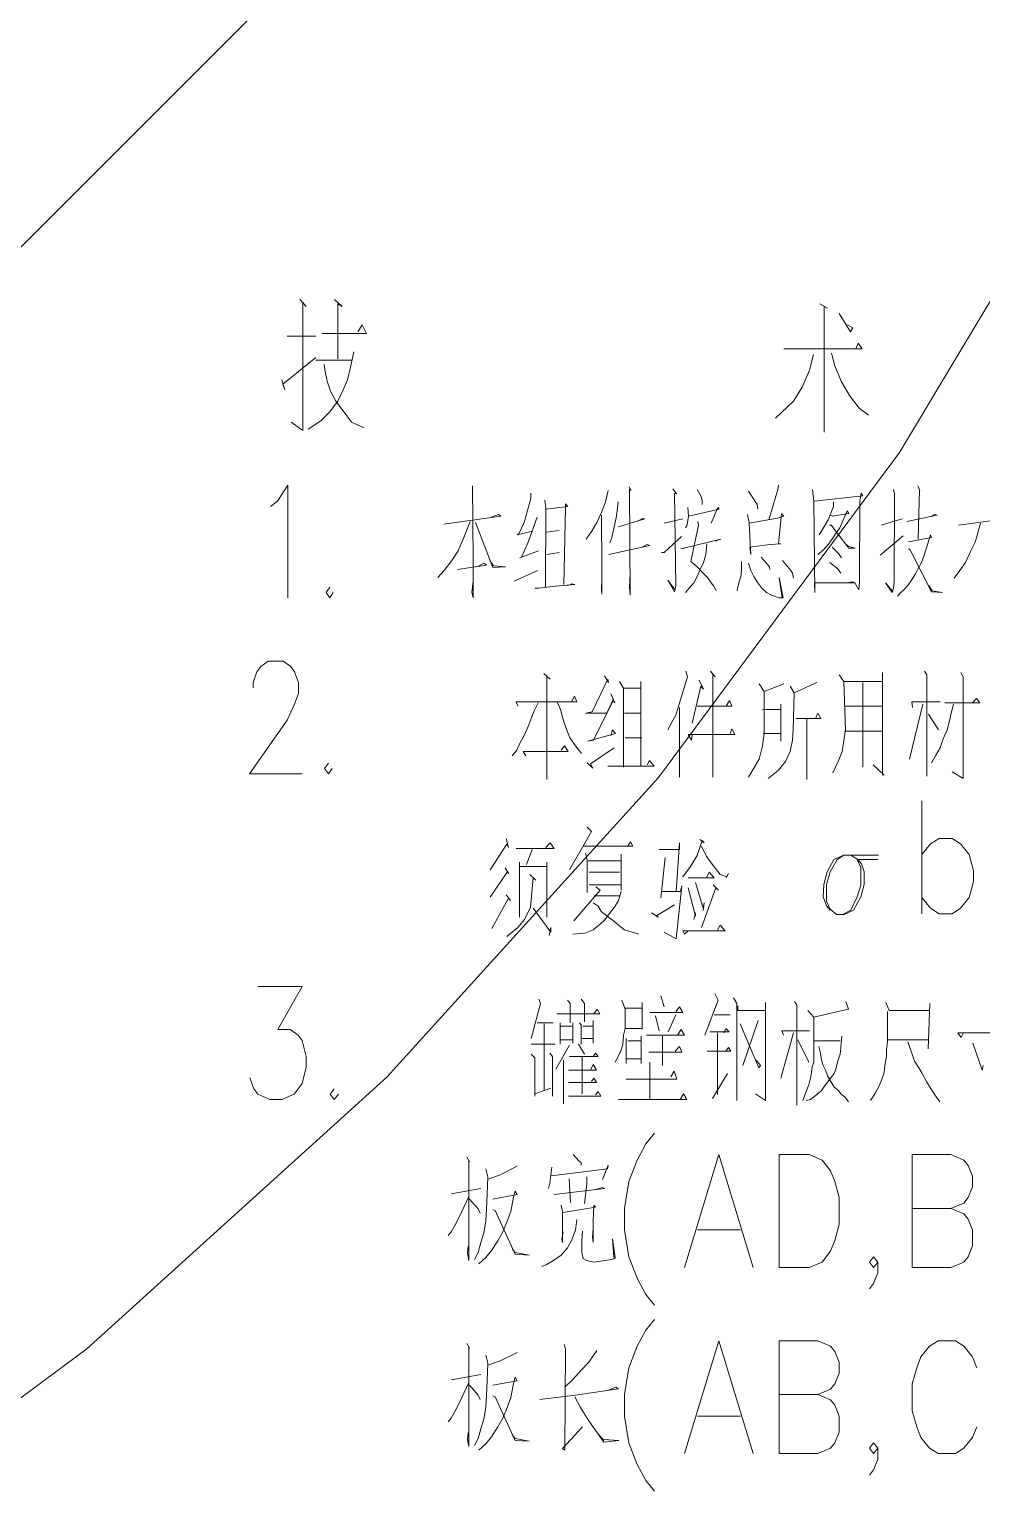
# Model space of a CAD drawing. Header units: millimetres. Extents: x 0 to 829, y 0 to 570.
# Drawn here: x 583.7 to 616.1, y 294.7 to 344.9 of the extents above; entities that cross this region are included whole.
import ezdxf

# ---------------------------------------------------------------- set-up
doc = ezdxf.new("R2010")
doc.units = ezdxf.units.MM

msp = doc.modelspace()

# ---------------------------------------------------------------- linework, layer by layer
at = {"color": 0, "lineweight": 0}
for points in [[(496.672306, 268.149917), (510.427111, 268.82725), (524.044333, 270.845139), (537.404028, 274.193), (550.368611, 278.832028), (562.814611, 284.719889), (574.625611, 291.796611), (585.685194, 299.998694), (595.887528, 309.248528), (605.133833, 319.450861), (613.339444, 330.510444), (620.416167, 342.321444), (626.304028, 354.767444), (630.943056, 367.732028), (634.287389, 381.088194), (636.308806, 394.708944), (636.986139, 408.46375), (636.308806, 422.215028), (634.287389, 435.835778)], [(608.192417, 362.271028), (542.865028, 296.943639)], [(592.93125, 335.717444), (593.146444, 335.477556), (593.037083, 335.622194), (593.037083, 331.254806), (592.641972, 331.540556)], [(594.116583, 335.717444), (594.370583, 335.477556), (594.225944, 335.572806), (594.225944, 333.699556)], [(610.633639, 335.572806), (610.887639, 335.428167), (610.778278, 335.477556), (610.778278, 331.205417), (610.778278, 334.038222), (609.4095, 334.038222), (612.072972, 334.038222), (611.928333, 334.228722), (611.857778, 334.038222)], [(611.28275, 335.237667), (611.677861, 334.61325), (611.748417, 334.757889), (611.5685, 334.853139)], [(593.686194, 334.563861), (595.199611, 334.563861), (595.054972, 334.853139), (594.910333, 334.61325)], [(592.497333, 334.468611), (593.471, 334.468611)], [(592.317417, 332.979889), (592.426778, 332.64475), (592.356222, 332.838778), (593.471, 333.748944)], [(594.765694, 333.939444), (594.656333, 333.413806), (594.5505, 332.979889), (594.405861, 332.64475), (594.225944, 332.260222), (593.936667, 331.879222), (593.650917, 331.589944), (593.217, 331.300667)], [(610.418444, 333.844194), (610.273806, 333.318556), (610.023333, 332.74), (609.734056, 332.260222), (609.12375, 331.685194)], [(611.02875, 333.893583), (611.138111, 333.459667), (611.353306, 332.934028), (611.642583, 332.45425), (611.967139, 332.020333), (612.288167, 331.780444)], [(593.471, 333.653694), (594.695139, 333.653694)], [(593.75675, 333.509056), (593.795556, 333.269167), (593.866111, 332.934028), (593.975472, 332.598889), (594.155389, 332.260222), (594.405861, 331.925083), (594.695139, 331.540556), (595.125528, 331.350056)], [(591.929361, 328.668944), (592.16925, 328.852389), (592.525556, 329.402722), (592.525556, 325.560972)], [(598.812056, 329.370972), (598.829694, 326.890944), (598.829694, 325.560972), (598.790889, 325.744417), (598.829694, 326.136)], [(603.429917, 329.219278), (603.331139, 328.827694), (603.193556, 328.464333), (603.034806, 328.132722), (602.879583, 327.861083), (602.759639, 327.677639), (602.682028, 327.557694)], [(604.135472, 329.339222), (604.195444, 329.219278), (604.156639, 329.27925), (604.174278, 325.652694), (604.156639, 325.924333), (604.174278, 326.379417)], [(605.627722, 329.27925), (605.747667, 329.099333), (605.687694, 329.127556), (605.7265, 325.984306), (605.708861, 325.864361), (605.687694, 325.772639), (605.451333, 326.16775), (605.687694, 325.864361)], [(606.453222, 329.251028), (606.590806, 329.007611), (606.629611, 328.887667), (606.629611, 328.735972)], [(608.203, 329.191056), (608.499333, 328.735972), (608.516972, 328.584278)], [(609.226056, 329.402722), (609.204889, 329.251028), (608.890917, 328.220917)], [(610.383167, 329.251028), (610.421972, 328.855917), (610.464306, 325.744417), (610.443139, 326.076028), (611.836611, 326.076028), (611.741361, 326.107778), (611.543806, 326.076028)], [(613.134833, 329.251028), (613.173639, 329.099333), (613.156, 326.107778), (613.134833, 325.896111), (613.096028, 325.744417), (612.859667, 326.076028), (613.096028, 325.804389)], [(613.960333, 329.370972), (614.037944, 329.219278), (614.020306, 329.251028), (613.977972, 327.557694)], [(600.794667, 329.127556), (600.794667, 328.947639), (600.561833, 328.132722), (600.381917, 327.737611), (600.325472, 327.709389), (600.854639, 327.829333)], [(601.267389, 328.887667), (601.306194, 328.616028), (601.288556, 325.924333)], [(601.306194, 328.584278), (602.054083, 328.676), (601.976472, 328.767722), (601.976472, 328.616028), (601.9165, 326.016056)], [(603.761528, 328.827694), (603.705083, 328.344389), (603.623944, 327.921056), (603.546333, 327.617667), (603.486361, 327.43775)], [(610.443139, 328.855917), (612.094139, 329.039361), (612.034167, 329.127556), (611.995361, 328.855917), (611.974194, 326.136), (611.956556, 325.832611), (611.818972, 326.076028)], [(611.09225, 328.827694), (611.09225, 328.676), (610.915861, 328.220917), (610.697139, 327.861083), (610.601889, 327.709389)], [(598.734444, 328.160944), (598.515722, 327.617667), (598.321694, 327.162583), (598.102972, 326.830972), (597.848972, 326.499361), (597.633778, 326.255944)], [(597.827806, 328.069222), (599.775139, 328.344389), (599.694, 328.404361), (599.44, 328.312639)], [(601.013389, 328.312639), (600.67825, 327.406), (600.480694, 326.950917), (600.42425, 326.922694), (601.052194, 327.162583)], [(603.193556, 328.372611), (603.211194, 326.559333), (603.211194, 326.044278), (603.211194, 325.684444), (603.193556, 325.864361), (603.211194, 326.195972)], [(603.761528, 327.981028), (604.668167, 328.252667), (604.569389, 328.252667), (604.410639, 328.160944)], [(605.334917, 328.100972), (605.962861, 328.252667)], [(606.13925, 328.64425), (606.160417, 328.344389), (606.121611, 328.132722), (606.100444, 328.00925), (606.061639, 327.949278)], [(606.160417, 328.344389), (607.201111, 328.584278), (607.162306, 328.64425), (606.925944, 328.100972)], [(606.474389, 328.160944), (606.495556, 328.041), (606.238028, 326.80275), (606.357972, 326.711028), (606.474389, 326.591083), (606.629611, 326.439389), (606.809528, 326.255944), (606.925944, 326.076028), (607.024722, 325.956083), (607.102333, 325.804389)], [(608.164194, 328.404361), (608.224167, 328.132722), (608.262972, 327.43775), (608.280611, 327.042639), (608.241806, 327.286056), (608.929722, 327.37425), (609.303667, 327.406), (609.226056, 327.406), (609.324833, 328.432583), (609.402444, 328.344389), (609.18725, 328.280889), (608.224167, 328.100972)], [(610.993472, 328.372611), (611.071083, 328.344389), (611.621417, 328.432583), (611.561444, 328.524306), (611.307444, 327.949278), (611.109889, 327.649417), (610.9335, 327.406), (610.757111, 327.194333), (610.559556, 327.042639)], [(612.722083, 328.041), (613.431167, 328.252667)], [(613.586389, 328.160944), (614.627083, 328.372611), (614.528306, 328.404361), (614.433056, 328.344389)], [(615.353806, 328.041), (617.103583, 328.280889), (617.025972, 328.312639), (616.867222, 328.252667)], [(598.910833, 328.132722), (599.499972, 326.591083), (599.930361, 326.619306), (599.517611, 326.651056), (599.401194, 326.830972)], [(601.75775, 327.861083), (601.327361, 327.797583)], [(610.954667, 328.041), (611.011111, 328.041), (611.621417, 327.254306), (611.836611, 327.254306), (611.621417, 327.314278), (611.522639, 327.37425)], [(612.683278, 327.014417), (613.469972, 327.677639)], [(613.646361, 327.465972), (614.433056, 327.617667), (614.390722, 327.709389), (614.334278, 327.525944), (614.253139, 327.226083), (614.157889, 326.950917), (614.07675, 326.73925), (613.977972, 326.559333), (613.882722, 326.379417), (613.745139, 326.16775), (613.625194, 325.984306), (613.487611, 325.832611), (613.388833, 325.744417), (613.272417, 325.620944)], [(616.101694, 328.100972), (615.925306, 327.497722), (615.904139, 327.43775), (615.766556, 327.162583), (615.590167, 326.771), (615.392611, 326.499361), (615.198583, 326.227722)], [(603.447556, 327.042639), (604.844556, 327.346028), (604.745778, 327.37425), (604.569389, 327.286056)], [(605.236139, 327.102611), (605.334917, 327.102611), (605.924056, 327.649417)], [(605.902889, 327.254306), (605.962861, 327.226083), (606.001667, 327.254306), (607.261083, 327.557694), (607.162306, 327.525944), (607.063528, 327.497722)], [(606.788361, 327.406), (606.749556, 327.042639), (606.671944, 326.771), (606.552, 326.531111), (606.453222, 326.287694), (606.336806, 326.076028), (606.178056, 325.896111), (606.061639, 325.744417)], [(611.053444, 327.286056), (611.268639, 327.074389), (611.367417, 326.922694)], [(613.646361, 327.226083), (613.706333, 327.194333), (614.433056, 325.772639), (614.803472, 325.744417), (614.450694, 325.804389), (614.334278, 325.984306)], [(598.300528, 326.531111), (599.284778, 326.679278), (599.203639, 326.73925), (599.02725, 326.651056)], [(601.327361, 327.042639), (601.75775, 327.102611)], [(607.966639, 326.80275), (607.966639, 326.559333), (607.949, 326.319444), (607.889028, 326.107778), (607.829056, 325.896111), (607.811417, 325.804389)], [(608.203, 326.73925), (608.280611, 326.499361), (608.379389, 326.287694), (608.516972, 326.076028), (608.654556, 325.896111), (608.813306, 325.744417), (608.989694, 325.652694), (609.243694, 325.560972), (609.381278, 325.560972), (609.243694, 326.255944), (609.342472, 325.560972), (609.363639, 325.560972)], [(608.636917, 326.950917), (608.86975, 326.679278), (608.912083, 326.619306), (608.929722, 326.531111)], [(609.363639, 326.830972), (609.638806, 326.499361), (609.69525, 326.407639), (609.734056, 326.227722)], [(610.972306, 326.771), (611.229833, 326.559333), (611.34625, 326.407639)], [(600.226694, 326.136), (601.031028, 326.499361)], [(593.950778, 325.927861), (593.830833, 325.744417), (593.950778, 325.560972), (594.067194, 325.744417)], [(600.93225, 325.896111), (601.069833, 325.896111), (601.620167, 325.956083), (602.290444, 326.016056), (602.191667, 326.044278), (602.1705, 326.016056), (602.032917, 325.984306)], [(591.34375, 322.495333), (591.34375, 322.678778), (591.474278, 323.042139), (591.601278, 323.225583), (591.855278, 323.409028), (592.366806, 323.409028), (592.624333, 323.225583), (592.751333, 323.042139), (592.881861, 322.678778), (592.881861, 322.311889), (592.751333, 321.945), (592.497333, 321.398194), (591.21675, 319.570806), (593.008861, 319.570806)], [(601.235639, 322.985694), (601.450833, 322.795194)], [(601.341472, 322.869278), (601.341472, 319.376778)], [(603.302917, 322.908083), (603.436972, 322.678778), (603.412278, 322.795194), (602.876056, 321.680417), (602.660861, 321.641611), (603.384056, 321.641611), (603.59925, 322.10375), (603.518111, 322.29425), (603.652167, 321.987333), (603.59925, 322.064944), (602.928972, 320.720861), (602.738472, 320.682056), (603.680389, 320.950167), (603.574556, 321.066583), (603.518111, 320.876083)], [(603.814444, 322.717583), (603.9485, 322.488278), (603.9485, 319.800111), (603.9485, 322.488278), (604.541167, 322.488278), (604.541167, 322.717583), (604.541167, 319.838917), (603.412278, 319.838917), (604.99625, 319.838917), (604.8375, 320.029417), (604.756361, 319.877722)], [(606.072222, 323.063306), (606.125139, 322.869278), (605.828806, 321.909722), (605.722972, 321.567528), (605.588917, 321.334694), (605.454861, 321.066583)], [(606.527306, 322.756389), (606.664889, 322.449472), (606.58375, 322.562361), (606.287417, 321.295889)], [(606.904778, 323.063306), (607.067056, 322.869278), (606.985917, 322.946889), (606.985917, 319.454389)], [(610.531333, 322.678778), (609.755222, 322.333056), (609.617639, 322.562361), (609.755222, 322.333056), (609.727, 321.066583), (609.698778, 320.720861), (609.617639, 320.336333), (609.458889, 319.990611), (609.215472, 319.683694), (608.866222, 319.415583)], [(611.286278, 322.946889), (611.445028, 322.717583), (611.501472, 321.066583), (611.392111, 320.336333), (611.258056, 319.990611), (611.071083, 319.609611)], [(611.420333, 322.717583), (612.764417, 322.717583), (612.764417, 323.0245), (612.764417, 319.532), (612.764417, 321.027778), (611.47325, 321.027778), (612.090611, 321.027778), (612.090611, 319.800111), (612.090611, 322.678778), (612.090611, 321.874444), (611.47325, 321.874444), (612.736194, 321.874444)], [(614.186111, 323.063306), (614.26725, 322.946889), (614.26725, 319.493194)], [(615.424361, 323.0245), (615.5055, 322.869278), (615.5055, 319.415583), (615.128028, 319.644889)], [(600.346639, 321.874444), (600.293722, 322.026139), (602.364528, 322.026139), (602.283389, 322.216639), (602.174028, 322.026139)], [(609.405972, 322.639972), (608.732167, 322.371861), (608.569889, 322.639972), (608.732167, 322.371861), (608.732167, 320.950167), (608.67925, 320.530361), (608.569889, 320.068222), (608.382917, 319.761306), (608.195944, 319.454389)], [(614.884611, 321.987333), (616.069944, 321.987333), (615.960583, 322.142556), (615.826528, 321.987333)], [(601.048667, 321.987333), (600.911083, 321.719222), (600.80525, 321.451111), (600.699417, 321.183), (600.561833, 320.876083), (600.427778, 320.64325), (600.321944, 320.375139), (600.159667, 320.184639)], [(601.690722, 322.026139), (601.800083, 321.758028), (601.881222, 321.451111), (601.987056, 321.144194), (602.121111, 320.798472), (602.311611, 320.530361), (602.523278, 320.26225)], [(603.976722, 321.641611), (604.512944, 321.641611)], [(605.857028, 321.835639), (605.857028, 319.454389)], [(606.449694, 321.874444), (607.6315, 321.874444), (607.550361, 322.064944), (607.441, 321.874444)], [(608.67925, 321.758028), (609.296611, 321.758028), (609.296611, 321.948528), (609.296611, 320.682056), (609.296611, 320.950167), (608.703944, 320.950167)], [(609.808139, 321.451111), (610.668917, 321.451111), (610.559556, 321.641611), (610.478417, 321.451111)], [(614.133194, 321.948528), (613.678111, 320.068222)], [(613.783944, 321.835639), (613.75925, 322.026139), (614.725861, 322.026139)], [(615.180944, 321.948528), (615.099806, 321.641611), (615.046889, 321.3735), (614.96575, 321.066583), (614.831694, 320.759667), (614.725861, 320.45275), (614.563583, 320.184639), (614.429528, 319.951806)], [(610.182083, 321.451111), (610.182083, 319.376778)], [(614.323694, 321.602806), (614.672944, 321.066583)], [(604.001417, 320.798472), (604.565861, 320.798472)], [(606.287417, 320.914889), (606.259194, 320.720861), (606.153361, 320.914889), (607.737333, 320.914889), (607.6315, 321.105389), (607.578583, 320.950167)], [(600.618278, 320.184639), (600.537139, 320.336333), (602.068194, 320.336333), (601.934139, 320.530361), (601.824778, 320.375139)], [(602.713778, 319.951806), (602.90075, 319.761306), (602.819611, 319.916528), (603.627472, 320.45275)], [(593.904917, 319.934167), (593.774389, 319.750722), (593.904917, 319.570806), (594.031917, 319.750722)], [(612.817333, 319.532), (612.439861, 319.877722)], [(614.104972, 318.650056), (614.104972, 314.811833)], [(602.713778, 317.757528), (602.858417, 317.605833), (602.110528, 316.300556)], [(599.951528, 317.376528), (600.036194, 317.069611), (599.97975, 317.1825), (599.404722, 316.300556)], [(600.29725, 317.030806), (601.591944, 317.030806), (601.447306, 317.221306), (601.302667, 317.069611)], [(602.572667, 317.104889), (604.269528, 317.104889), (604.184861, 317.260111), (604.096667, 317.104889)], [(605.162056, 316.992), (605.8535, 316.992), (605.8535, 317.221306), (605.737083, 315.570306), (605.25025, 315.570306), (605.881722, 315.570306), (605.938167, 315.764333), (605.737083, 313.958111), (605.334917, 314.187417)], [(606.544944, 317.337722), (606.689583, 317.221306), (606.629611, 317.298917), (606.45675, 316.797972), (606.227444, 316.416972), (605.969917, 316.07125)], [(614.104972, 316.822667), (614.397778, 317.189556), (614.690583, 317.373), (615.128028, 317.373), (615.420833, 317.189556), (615.713639, 316.822667), (615.858278, 316.275861), (615.858278, 315.908972), (615.713639, 315.362167), (615.420833, 314.995278), (615.128028, 314.811833), (614.690583, 314.811833), (614.397778, 314.995278), (614.104972, 315.362167)], [(600.844056, 316.992), (600.642972, 316.491056)], [(602.657333, 316.875583), (602.713778, 316.646278), (602.713778, 315.5315)], [(603.867361, 316.836778), (603.867361, 315.609111)], [(605.363139, 316.723889), (605.2185, 315.341)], [(606.601389, 317.104889), (606.77425, 316.762694), (607.003556, 316.45225), (607.236389, 316.145333), (607.465694, 316.07125), (607.522139, 316.184139), (607.437472, 316.032444)], [(610.979361, 314.931778), (610.859417, 315.083472), (610.739472, 315.386861), (610.764167, 315.810194), (610.884111, 316.233528), (611.102833, 316.656861), (611.4415, 316.808556), (612.623306, 316.808556)], [(611.924806, 316.656861), (612.04475, 316.505167), (612.14, 316.233528), (612.14, 315.810194), (612.020056, 315.386861), (611.780167, 314.931778), (611.462667, 314.783611), (611.198083, 314.783611), (610.979361, 314.963528), (610.859417, 315.235167), (610.859417, 315.810194), (610.979361, 316.233528), (611.222778, 316.656861), (611.4415, 316.808556)], [(611.900111, 316.656861), (612.020056, 316.385222), (612.020056, 315.778444), (611.900111, 315.386861), (611.681389, 314.931778), (611.4415, 314.811833)], [(611.681389, 316.808556), (611.924806, 316.656861), (612.602139, 316.656861)], [(599.923306, 316.378167), (600.036194, 316.184139), (600.007972, 316.26175), (599.404722, 315.379806)], [(600.755861, 316.145333), (600.960472, 315.954833), (600.872278, 316.032444), (600.787611, 315.034083), (600.583, 314.61075), (600.353694, 314.342639), (599.97975, 314.035722)], [(600.410139, 314.688361), (600.410139, 316.568667), (600.410139, 316.416972), (601.334417, 316.416972), (601.334417, 316.568667), (601.334417, 314.688361)], [(602.745528, 316.607472), (603.867361, 316.607472)], [(602.77375, 316.222944), (603.810917, 316.222944)], [(606.142778, 316.032444), (607.035306, 316.032444), (606.862444, 316.222944), (606.77425, 316.032444)], [(603.003056, 315.725528), (603.147694, 315.609111), (602.255167, 314.571944)], [(602.77375, 315.799611), (603.867361, 315.799611)], [(606.142778, 315.686722), (606.400306, 314.727167), (606.400306, 314.840056), (606.343861, 314.61075)], [(606.400306, 315.877222), (606.661361, 314.995278), (606.689583, 315.185778), (606.661361, 314.917667)], [(607.003556, 315.799611), (607.176417, 315.609111), (607.09175, 315.686722), (606.601389, 314.342639)], [(599.951528, 315.457417), (600.096167, 315.263389), (600.036194, 315.341), (599.461167, 314.303833)], [(603.867361, 315.570306), (603.779167, 315.263389), (603.638056, 315.034083), (603.465194, 314.804778), (603.320556, 314.61075), (603.147694, 314.459056), (602.918389, 314.265028), (602.629111, 314.152139), (602.226944, 314.113333)], [(602.918389, 315.185778), (603.087722, 315.072889), (603.204139, 314.878861), (603.433444, 314.688361), (603.606306, 314.571944), (603.779167, 314.42025), (603.98025, 314.265028), (604.241306, 314.187417), (604.470611, 314.113333)], [(602.946611, 315.418611), (603.810917, 315.418611)], [(600.872278, 314.995278), (601.475528, 314.187417), (601.475528, 314.342639), (601.419083, 314.074528)], [(604.904528, 314.840056), (605.133833, 314.688361), (605.045639, 314.727167), (605.680639, 315.111694)], [(606.142778, 314.226222), (606.026361, 314.113333), (605.969917, 314.226222), (607.40925, 314.226222), (607.236389, 314.42025), (607.148194, 314.265028)], [(591.5025, 312.328278), (593.008861, 312.328278), (592.186889, 310.86425), (592.599639, 310.86425), (592.871278, 310.680806), (593.008861, 310.497361), (593.146444, 309.950556), (593.146444, 309.583667), (593.008861, 309.036861), (592.737222, 308.669972), (592.324472, 308.486528), (591.911722, 308.486528), (591.5025, 308.669972), (591.364917, 308.853417), (591.227333, 309.220306)], [(601.069833, 311.904944), (601.126278, 311.749722), (600.808778, 310.560861)], [(602.047028, 311.866139), (602.135222, 311.749722), (602.135222, 311.097083)], [(602.509167, 311.904944), (602.622056, 311.749722), (602.622056, 311.135889)], [(603.892056, 311.866139), (604.004944, 311.559222), (604.004944, 310.906583), (603.9485, 310.677278), (603.920278, 310.370361), (603.860306, 310.137528), (603.659222, 309.753)], [(604.579972, 311.788528), (604.579972, 310.867778)], [(604.841028, 311.442806), (605.962861, 311.442806), (605.849972, 311.636833), (605.733556, 311.481611)], [(605.214972, 312.017833), (605.331389, 311.636833)], [(607.056472, 312.095444), (607.172889, 311.866139), (606.71075, 310.677278)], [(607.691472, 311.94375), (607.807889, 311.749722), (607.807889, 308.447722)], [(607.836111, 311.675639), (607.836111, 311.520417), (608.756861, 311.520417)], [(608.785083, 311.788528), (608.785083, 308.447722), (608.439361, 308.680556)], [(609.762278, 311.827333), (609.850472, 311.710917), (609.850472, 308.296028)], [(611.519111, 311.827333), (611.607306, 311.559222), (610.4255, 311.291111), (610.224417, 311.520417)], [(612.873778, 311.788528), (612.990194, 311.520417), (614.341333, 311.520417)], [(614.369556, 311.749722), (614.313111, 310.215139)], [(601.673083, 311.404), (603.140639, 311.404), (603.055972, 311.559222), (602.939556, 311.404)], [(602.911333, 311.174694), (602.911333, 310.405639)], [(604.004944, 311.598028), (604.579972, 311.598028)], [(605.042111, 311.329917), (605.158528, 310.828972)], [(605.733556, 311.365194), (605.4725, 310.790167)], [(607.02825, 311.365194), (607.575056, 311.365194)], [(608.527556, 311.174694), (608.008972, 309.640111)], [(610.4255, 311.291111), (610.4255, 309.753), (610.369056, 309.601306), (610.340833, 309.410806), (610.312611, 309.216778), (610.252639, 308.987472), (610.167972, 308.758167), (610.051556, 308.447722)], [(612.930222, 311.481611), (612.930222, 310.444444), (612.902, 310.176333), (612.902, 309.947028), (612.845556, 309.640111), (612.817333, 309.410806), (612.729139, 309.139167), (612.644472, 308.948667), (612.499833, 308.680556), (612.355194, 308.447722)], [(601.009861, 311.097083), (601.556667, 311.097083)], [(601.242694, 311.058278), (601.242694, 308.793444)], [(601.7895, 311.097083), (601.7895, 310.370361)], [(601.7895, 310.984194), (602.191667, 310.984194)], [(602.219889, 311.097083), (602.219889, 310.405639)], [(602.449194, 311.097083), (602.509167, 311.023), (602.509167, 310.370361)], [(602.565611, 310.984194), (602.911333, 310.984194)], [(604.004944, 310.906583), (604.55175, 310.906583)], [(604.55175, 310.638472), (604.55175, 309.717722)], [(604.724611, 310.677278), (606.019306, 310.677278), (605.906417, 310.867778), (605.79, 310.677278)], [(605.271417, 310.638472), (605.271417, 309.640111)], [(606.883611, 310.790167), (607.546833, 310.790167), (607.430417, 310.906583), (607.373972, 310.751361)], [(607.144667, 310.751361), (607.144667, 308.64175)], [(607.920778, 311.058278), (608.555778, 309.5625), (608.612222, 309.640111), (608.467583, 309.830611)], [(609.734056, 310.751361), (609.303667, 309.216778)], [(609.388333, 310.677278), (609.331889, 310.828972), (610.280861, 310.828972)], [(611.378, 310.638472), (611.34625, 310.253944), (611.318028, 310.024639), (611.233361, 309.753), (611.173389, 309.523694), (611.116944, 309.372), (610.972306, 309.177972), (610.827667, 308.987472), (610.686556, 308.793444), (610.513694, 308.64175), (610.312611, 308.486528), (610.167972, 308.447722)], [(615.523139, 310.751361), (615.434944, 310.599667), (615.322056, 310.751361), (617.625694, 310.751361), (617.5375, 310.945389), (617.452833, 310.790167)], [(600.808778, 310.370361), (601.616639, 310.370361)], [(602.107, 310.331556), (601.644861, 309.523694)], [(601.7895, 310.522056), (602.219889, 310.522056)], [(602.420972, 310.370361), (602.622056, 310.024639)], [(602.537389, 310.560861), (602.911333, 310.560861)], [(604.033167, 310.560861), (604.033167, 309.717722)], [(604.093139, 310.48325), (604.523528, 310.48325)], [(604.812806, 310.098722), (605.934639, 310.098722), (605.849972, 310.29275), (605.705333, 310.137528)], [(606.798944, 310.137528), (607.603278, 310.137528), (607.518611, 310.253944), (607.430417, 310.137528)], [(609.878694, 310.522056), (610.252639, 309.753)], [(610.4255, 310.48325), (611.318028, 310.48325)], [(610.598361, 310.29275), (610.654806, 310.063444), (610.686556, 309.830611), (610.743, 309.640111), (610.827667, 309.484889), (610.887639, 309.294389), (611.000528, 309.100361), (611.116944, 308.909861), (611.261583, 308.793444), (611.34625, 308.680556), (611.490889, 308.564139), (611.607306, 308.412444)], [(612.958444, 310.522056), (614.341333, 310.522056)], [(613.621667, 310.444444), (613.766306, 310.024639), (613.850972, 309.791806), (613.995611, 309.5625), (614.112028, 309.372), (614.256667, 309.100361), (614.397778, 308.871056), (614.542417, 308.64175), (614.715278, 308.412444)], [(615.840639, 310.405639), (616.154611, 309.484889), (616.182833, 309.640111)], [(600.808778, 310.024639), (600.925194, 309.908222), (600.925194, 308.602944)], [(601.443778, 310.063444), (601.528444, 309.947028), (601.528444, 308.602944)], [(601.902389, 309.830611), (601.902389, 308.334833)], [(602.07525, 309.484889), (603.02775, 309.484889), (602.911333, 309.678917), (602.826667, 309.484889)], [(602.107, 309.947028), (603.084194, 309.947028), (602.999528, 310.063444), (602.911333, 309.947028)], [(602.537389, 309.947028), (602.537389, 308.680556)], [(604.064917, 309.869417), (604.55175, 309.869417)], [(604.841028, 309.753), (604.841028, 308.486528)], [(602.07525, 309.065083), (603.02775, 309.065083), (602.939556, 309.216778), (602.854889, 309.100361)], [(604.033167, 309.177972), (605.761778, 309.177972), (605.677111, 309.446083), (605.560694, 309.255583)], [(606.971806, 308.525333), (607.490389, 309.372)], [(594.106, 308.853417), (593.968417, 308.669972), (594.106, 308.486528), (594.243583, 308.669972)], [(600.925194, 308.680556), (601.472, 308.871056)], [(602.07525, 308.602944), (603.172389, 308.602944), (603.084194, 308.758167), (602.999528, 308.64175)], [(603.775639, 308.486528), (606.1075, 308.486528), (605.991083, 308.680556), (605.878194, 308.486528)], [(605.003306, 307.34), (604.7105, 306.973111), (604.417694, 306.426306), (604.124889, 305.692528), (603.98025, 304.778833), (603.98025, 304.048583), (604.124889, 303.134889), (604.417694, 302.404639), (604.7105, 301.854306), (605.003306, 301.490944)], [(602.237528, 306.60975), (602.431556, 306.398083), (602.502111, 306.334583), (602.502111, 306.246389)], [(606.026361, 302.768), (607.197583, 306.60975), (608.365278, 302.768)], [(613.776889, 302.768), (613.776889, 306.60975), (615.09275, 306.60975), (615.533722, 306.426306), (615.678361, 306.242861), (615.823, 305.875972), (615.823, 305.512611), (615.678361, 305.145722), (615.533722, 304.962278), (615.09275, 304.778833)], [(598.610972, 306.518028), (598.706222, 306.366333), (598.681528, 306.398083), (598.681528, 303.011417), (598.635667, 303.251306), (598.660361, 303.494722)], [(599.263611, 306.122917), (599.334167, 305.851278), (599.313, 305.248028), (599.288306, 304.764722), (599.263611, 304.341389), (599.189528, 303.946278), (599.094278, 303.614667), (598.999028, 303.283056), (598.875556, 303.039639)], [(600.329, 306.214639), (599.722222, 305.91125), (599.358861, 305.791306)], [(601.510806, 306.186417), (601.489639, 306.002972), (601.464944, 305.823056), (601.44025, 305.639611), (601.390861, 305.459694)], [(601.489639, 305.883028), (603.398167, 306.122917), (603.422861, 306.246389), (603.228833, 305.763083)], [(602.092889, 305.791306), (602.142278, 304.976389)], [(602.696139, 305.851278), (602.696139, 305.611389), (602.625583, 304.944639)], [(598.681528, 305.188056), (598.441639, 304.673), (598.247611, 304.281417), (598.078278, 303.978028), (597.983028, 303.858083)], [(598.078278, 305.27625), (599.094278, 305.459694)], [(598.706222, 305.096333), (598.999028, 304.764722), (599.069583, 304.613028)], [(599.5035, 305.096333), (600.329, 305.248028), (600.254917, 305.367972), (600.205528, 305.156306), (600.110278, 304.673), (599.990333, 304.341389), (599.842167, 303.978028), (599.672833, 303.674639), (599.457639, 303.343028), (599.263611, 303.103139), (599.020194, 302.891472)], [(601.584889, 305.248028), (603.302917, 305.459694), (603.228833, 305.487917), (602.988944, 305.427944)], [(599.5035, 304.732972), (599.577583, 304.70475), (600.254917, 303.223083), (600.738222, 303.191333), (600.254917, 303.283056), (600.159667, 303.403)], [(601.828306, 304.884667), (601.874167, 304.673), (601.874167, 304.281417), (601.874167, 304.221444), (601.874167, 303.798111), (601.874167, 303.614667), (601.849472, 303.738139), (601.898861, 303.978028)], [(601.898861, 304.644778), (602.988944, 304.824694), (602.939556, 304.884667), (602.914861, 304.341389), (602.914861, 303.614667), (602.890167, 303.798111), (602.914861, 304.097972)], [(613.776889, 304.778833), (615.09275, 304.778833), (615.533722, 304.595389), (615.678361, 304.415472), (615.823, 304.048583), (615.823, 303.501778), (615.678361, 303.134889), (615.533722, 302.951444), (615.09275, 302.768), (613.776889, 302.768)], [(602.357472, 304.401361), (602.311611, 304.038), (602.188139, 303.706389), (602.0435, 303.43475), (601.828306, 303.191333), (601.560194, 303.011417), (601.320306, 302.859722), (601.172139, 302.79975)], [(602.5515, 304.009778), (602.526806, 303.674639), (602.526806, 303.283056), (602.576194, 303.071389), (602.696139, 303.011417), (602.939556, 302.951444), (603.327611, 303.011417), (603.542806, 303.039639), (603.641583, 303.071389), (603.666278, 303.103139), (603.5675, 303.738139), (603.616889, 303.103139)], [(606.463806, 304.048583), (607.927833, 304.048583)], [(612.605667, 302.951444), (612.461028, 302.768), (612.316389, 302.951444), (612.461028, 303.134889), (612.605667, 302.951444), (612.605667, 302.584556), (612.461028, 302.221194), (612.316389, 302.03775)], [(605.003306, 301.000583), (604.7105, 300.637222), (604.417694, 300.086889), (604.124889, 299.356639), (603.98025, 298.442944), (603.98025, 297.709167), (604.124889, 296.795472), (604.417694, 296.065222), (604.7105, 295.518417), (605.003306, 295.151528)], [(598.610972, 300.178611), (598.706222, 300.026917), (598.681528, 300.058667), (598.681528, 296.672), (598.635667, 296.915417), (598.660361, 297.155306)], [(601.923556, 300.150389), (601.972944, 299.998694), (601.94825, 296.552056), (601.874167, 296.612028), (602.5515, 297.33875)], [(606.026361, 296.432111), (607.197583, 300.270333), (608.365278, 296.432111)], [(609.243694, 296.432111), (609.243694, 300.270333), (610.559556, 300.270333), (610.997, 300.086889), (611.145167, 299.903444), (611.289806, 299.540083), (611.289806, 299.173194), (611.145167, 298.806306), (610.997, 298.626389), (610.559556, 298.442944)], [(615.971167, 299.356639), (615.823, 299.723528), (615.533722, 300.086889), (615.240917, 300.270333), (614.655306, 300.270333), (614.3625, 300.086889), (614.069694, 299.723528), (613.925056, 299.356639), (613.776889, 298.806306), (613.776889, 297.892611), (613.925056, 297.345806), (614.069694, 296.978917), (614.3625, 296.615556), (614.655306, 296.432111), (615.240917, 296.432111), (615.533722, 296.615556), (615.823, 296.978917), (615.971167, 297.345806)], [(599.263611, 299.787028), (599.334167, 299.515389), (599.313, 298.908611), (599.288306, 298.425306), (599.263611, 298.001972), (599.189528, 297.610389), (599.094278, 297.278778), (598.999028, 296.943639), (598.875556, 296.70375)], [(600.329, 299.87875), (599.722222, 299.575361), (599.358861, 299.455417)], [(603.034806, 299.938722), (602.770222, 299.543611), (602.502111, 299.271972), (602.237528, 298.972111), (601.94825, 298.696944)], [(598.078278, 298.940361), (599.094278, 299.120278)], [(598.681528, 298.848639), (598.441639, 298.337111), (598.247611, 297.942), (598.078278, 297.642139), (597.983028, 297.518667)], [(598.706222, 298.760444), (598.999028, 298.425306), (599.069583, 298.273611)], [(599.5035, 298.760444), (600.329, 298.908611), (600.254917, 299.032083), (600.205528, 298.820417), (600.110278, 298.337111), (599.990333, 298.001972), (599.842167, 297.642139), (599.672833, 297.33875), (599.457639, 297.007139), (599.263611, 296.763722), (599.020194, 296.552056)], [(601.101583, 298.273611), (602.311611, 298.425306), (603.761528, 298.636972), (603.687444, 298.696944), (603.398167, 298.577)], [(599.5035, 298.397083), (599.577583, 298.365333), (600.254917, 296.883667), (600.738222, 296.855444), (600.254917, 296.943639), (600.159667, 297.067111)], [(602.286917, 298.365333), (602.480944, 298.001972), (602.770222, 297.550417), (603.0595, 297.127083), (603.278222, 296.823694), (603.786222, 296.883667), (603.278222, 296.915417)], [(609.243694, 298.442944), (610.559556, 298.442944), (610.997, 298.2595), (611.145167, 298.076056), (611.289806, 297.709167), (611.289806, 297.162361), (611.145167, 296.795472), (610.997, 296.615556), (610.559556, 296.432111), (609.243694, 296.432111)], [(606.463806, 297.709167), (607.927833, 297.709167)], [(603.0595, 297.127083), (603.278222, 296.883667)], [(612.605667, 296.615556), (612.461028, 296.432111), (612.316389, 296.615556), (612.461028, 296.795472), (612.605667, 296.615556), (612.605667, 296.248667), (612.461028, 295.881778), (612.316389, 295.698333)]]:
    msp.add_lwpolyline(points, dxfattribs=at)
msp.add_lwpolyline([(609.243694, 302.768), (609.243694, 306.60975), (610.26675, 306.60975), (610.707722, 306.426306), (610.997, 306.059417), (611.145167, 305.692528), (611.289806, 305.145722), (611.289806, 304.232028), (611.145167, 303.681694), (610.997, 303.318333), (610.707722, 302.951444), (610.26675, 302.768)], close=True, dxfattribs=at)

doc.saveas('drawing.dxf')
